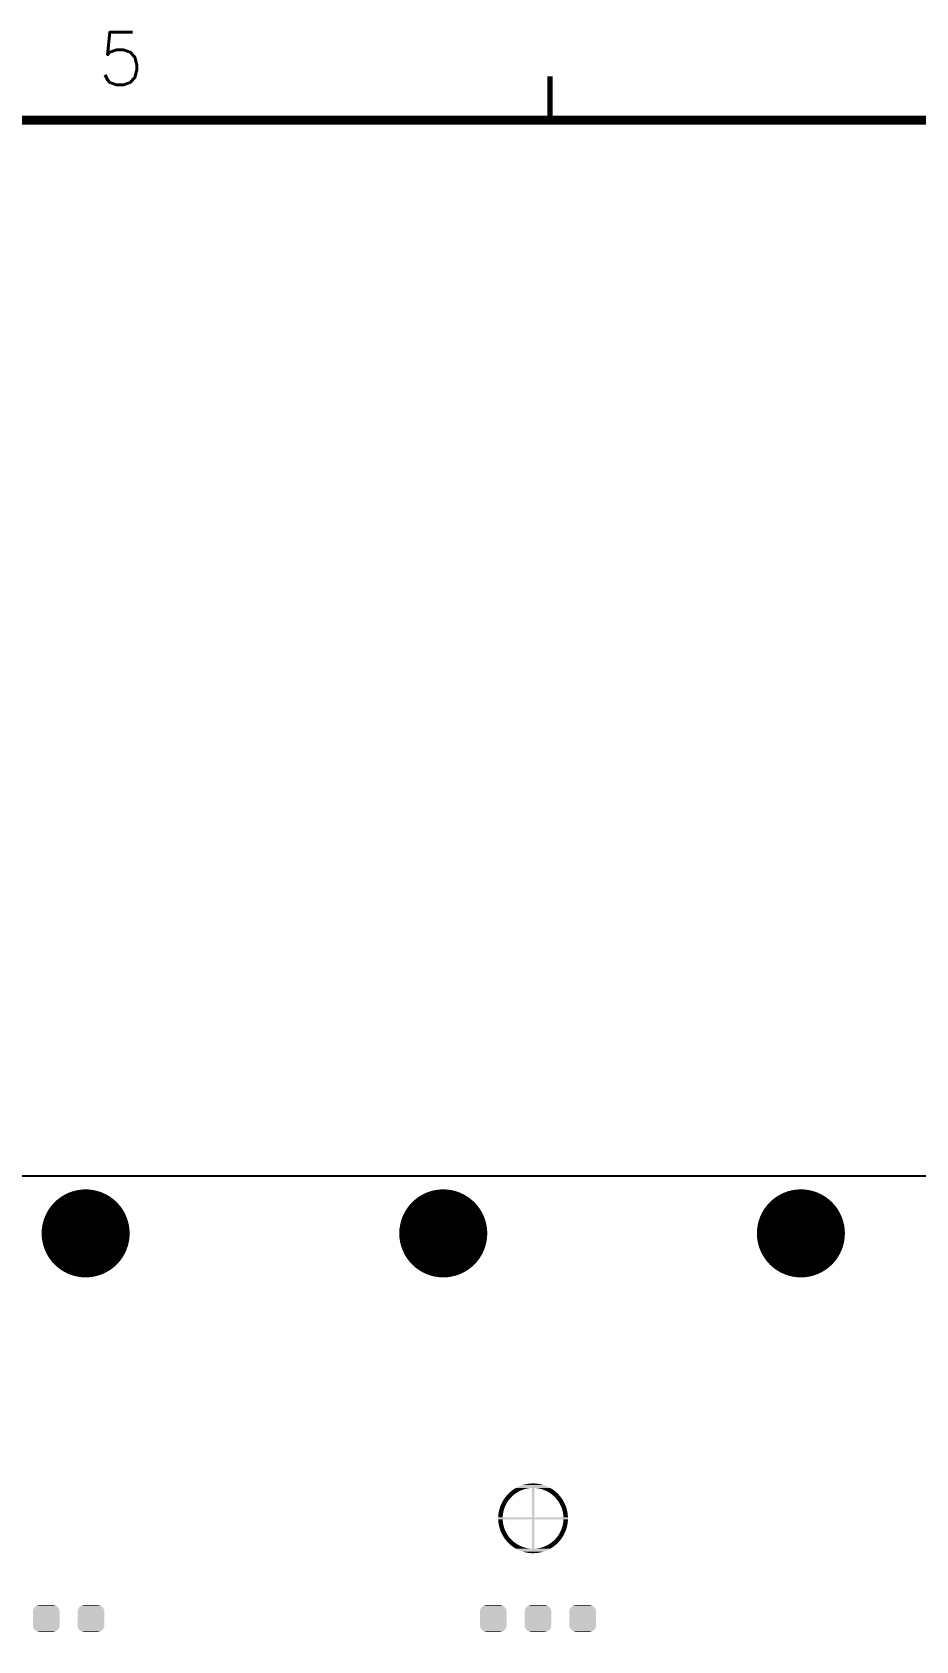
# Model space of a CAD drawing. Extents: x 295 to 953, y 10 to 290.
# Drawn here: x 706.3 to 756.5, y 198.6 to 290 of the extents above; entities that cross this region are included whole.
import ezdxf
from ezdxf.enums import TextEntityAlignment as Align

# ---------------------------------------------------------------- set-up
doc = ezdxf.new("R2010")
doc.units = 0
doc.header["$LTSCALE"] = 5
doc.header["$MEASUREMENT"] = 0
doc.layers.get('0').update_dxf_attribs({"linetype": 'CONTINUOUS', "lineweight": 25})
for name, color, linetype in [('DV-ABPB-A4_IN2', 3, 'CONTINUOUS'), ('문자', 4, 'CONTINUOUS'), ('테두리', 3, 'CONTINUOUS')]:
    doc.layers.add(name, color=color, linetype=linetype)
doc.styles.get("Standard").update_dxf_attribs({"font": 'simplex.shx'})

# ---------------------------------------------------------------- blocks, each defined once
blk = doc.blocks.new('C')
at = {"layer": '테두리'}
for points, const_width in [([(258.75, 287.5), (258.75, 285)], 0.3), ([(15, 285), (15, 15), (405, 15), (405, 285), (15, 285)], 0.5)]:
    blk.add_lwpolyline(points, dxfattribs=dict(at, const_width=const_width))
at = {"layer": '문자'}
blk.add_text('5', height=3, dxfattribs=at).set_placement((234.375, 288.5), align=Align.MIDDLE)

msp = doc.modelspace()

# ---------------------------------------------------------------- linework, layer by layer
at = {"color": 7, "const_width": 2.501}
for points in [[(708.087, 221.753, 1), (710.588, 221.753, 1)], [(728.407, 221.753, 1), (730.908, 221.753, 1)], [(748.727, 221.753, 1), (751.228, 221.753, 1)]]:
    msp.add_lwpolyline(points, format="xyb", close=True, dxfattribs=at)
at = {"color": 7}
for points in [[(734.2, 207.463), (734.256, 207.479), (735.32, 207.463), (735.265, 207.479)], [(734.256, 207.479), (734.261, 207.48), (735.265, 207.479), (735.259, 207.48)], [(734.261, 207.48), (734.317, 207.494), (735.259, 207.48), (735.204, 207.494)], [(734.317, 207.494), (734.323, 207.495), (735.204, 207.494), (735.197, 207.495)], [(734.323, 207.495), (734.379, 207.507), (735.197, 207.495), (735.142, 207.507)], [(734.379, 207.507), (734.385, 207.508), (735.142, 207.507), (735.135, 207.508)], [(734.385, 207.508), (734.442, 207.518), (735.135, 207.508), (735.079, 207.518)], [(734.442, 207.518), (734.447, 207.519), (735.079, 207.518), (735.073, 207.519)], [(734.447, 207.519), (734.505, 207.527), (735.073, 207.519), (735.016, 207.527)], [(734.505, 207.527), (734.51, 207.528), (735.016, 207.527), (735.01, 207.528)], [(734.51, 207.528), (734.568, 207.535), (735.01, 207.528), (734.953, 207.535)], [(734.568, 207.535), (734.573, 207.535), (734.953, 207.535), (734.946, 207.535)], [(734.573, 207.535), (734.632, 207.54), (734.946, 207.535), (734.89, 207.54)], [(734.632, 207.54), (734.636, 207.54), (734.89, 207.54), (734.882, 207.54)], [(734.636, 207.54), (734.696, 207.543), (734.882, 207.54), (734.827, 207.543)], [(734.696, 207.543), (734.7, 207.543), (734.827, 207.543), (734.816, 207.543)], [(734.7, 207.543), (734.763, 207.544), (734.816, 207.543), (734.763, 207.544)], [(733.042, 206.549), (733.069, 206.594), (733.343, 206.549), (733.375, 206.594)], [(733.069, 206.594), (733.071, 206.597), (733.375, 206.594), (733.377, 206.597)], [(733.071, 206.597), (733.1, 206.644), (733.377, 206.597), (733.414, 206.644)], [(733.1, 206.644), (733.103, 206.648), (733.414, 206.644), (733.416, 206.648)], [(733.103, 206.648), (733.131, 206.69), (733.416, 206.648), (733.451, 206.69)], [(733.131, 206.69), (733.138, 206.7), (733.451, 206.69), (733.461, 206.7)], [(733.138, 206.7), (733.163, 206.734), (733.461, 206.7), (733.491, 206.734)], [(733.163, 206.734), (733.175, 206.752), (733.491, 206.734), (733.508, 206.752)], [(733.175, 206.752), (733.195, 206.777), (733.508, 206.752), (733.532, 206.777)], [(733.195, 206.777), (733.214, 206.802), (733.532, 206.777), (733.557, 206.802)], [(733.214, 206.802), (733.228, 206.818), (733.557, 206.802), (733.574, 206.818)], [(733.228, 206.818), (733.255, 206.851), (733.574, 206.818), (733.61, 206.851)], [(733.255, 206.851), (733.261, 206.858), (733.61, 206.851), (733.618, 206.858)], [(733.261, 206.858), (733.295, 206.897), (733.618, 206.858), (733.663, 206.897)], [(733.295, 206.897), (733.297, 206.898), (733.663, 206.897), (733.665, 206.898)], [(733.297, 206.898), (733.33, 206.934), (733.665, 206.898), (733.709, 206.934)], [(733.33, 206.934), (733.34, 206.944), (733.709, 206.934), (733.724, 206.944)], [(733.34, 206.944), (733.365, 206.969), (733.724, 206.944), (733.757, 206.969)], [(733.365, 206.969), (733.385, 206.989), (733.757, 206.969), (733.787, 206.989)], [(733.385, 206.989), (733.399, 207.002), (733.787, 206.989), (733.806, 207.002)], [(733.399, 207.002), (733.432, 207.033), (733.806, 207.002), (733.853, 207.033)], [(733.432, 207.033), (733.434, 207.034), (733.853, 207.033), (733.856, 207.034)], [(733.434, 207.034), (733.468, 207.064), (733.856, 207.034), (733.907, 207.064)], [(733.468, 207.064), (733.479, 207.074), (733.907, 207.064), (733.925, 207.074)], [(733.479, 207.074), (733.502, 207.093), (733.925, 207.074), (733.959, 207.093)], [(733.502, 207.093), (733.528, 207.115), (733.959, 207.093), (734.002, 207.115)], [(733.528, 207.115), (733.535, 207.119), (734.002, 207.115), (734.012, 207.119)], [(733.535, 207.119), (733.567, 207.144), (734.012, 207.119), (734.065, 207.144)], [(733.567, 207.144), (733.579, 207.153), (734.065, 207.144), (734.087, 207.153)], [(733.579, 207.153), (733.598, 207.167), (734.087, 207.153), (734.12, 207.167)], [(733.598, 207.167), (733.627, 207.188), (734.12, 207.167), (734.175, 207.188)], [(733.627, 207.188), (733.63, 207.19), (734.175, 207.188), (734.182, 207.19)], [(733.63, 207.19), (733.655, 207.207), (734.182, 207.19), (734.231, 207.207)], [(733.655, 207.207), (733.681, 207.224), (734.231, 207.207), (734.288, 207.224)], [(733.681, 207.224), (733.683, 207.226), (734.288, 207.224), (734.293, 207.226)], [(733.683, 207.226), (733.705, 207.24), (734.293, 207.226), (734.345, 207.24)], [(733.705, 207.24), (733.726, 207.253), (734.345, 207.24), (734.403, 207.253)], [(733.726, 207.253), (733.737, 207.259), (734.403, 207.253), (734.436, 207.259)], [(733.737, 207.259), (733.745, 207.264), (734.436, 207.259), (734.461, 207.264)], [(733.745, 207.264), (733.761, 207.273), (734.461, 207.264), (734.52, 207.273)], [(733.761, 207.273), (733.773, 207.281), (734.52, 207.273), (734.579, 207.281)], [(733.773, 207.281), (733.782, 207.286), (734.579, 207.281), (734.638, 207.286)], [(733.782, 207.286), (733.788, 207.289), (734.638, 207.286), (734.697, 207.289)], [(733.788, 207.289), (733.792, 207.291), (735.733, 207.289), (735.729, 207.291)], [(733.792, 207.291), (733.842, 207.318), (735.729, 207.291), (735.679, 207.318)], [(733.842, 207.318), (733.847, 207.321), (735.679, 207.318), (735.673, 207.321)], [(733.847, 207.321), (733.899, 207.347), (735.673, 207.321), (735.622, 207.347)], [(733.899, 207.347), (733.904, 207.35), (735.622, 207.347), (735.616, 207.35)], [(733.904, 207.35), (733.957, 207.374), (735.616, 207.35), (735.564, 207.374)], [(733.957, 207.374), (733.962, 207.376), (735.564, 207.374), (735.559, 207.376)], [(733.962, 207.376), (734.015, 207.398), (735.559, 207.376), (735.506, 207.398)], [(734.015, 207.398), (734.02, 207.401), (735.506, 207.398), (735.5, 207.401)], [(734.02, 207.401), (734.074, 207.421), (735.5, 207.401), (735.447, 207.421)], [(734.074, 207.421), (734.08, 207.423), (735.447, 207.421), (735.441, 207.423)], [(734.08, 207.423), (734.134, 207.442), (735.441, 207.423), (735.387, 207.442)], [(734.134, 207.442), (734.139, 207.444), (735.387, 207.442), (735.381, 207.444)], [(734.139, 207.444), (734.195, 207.462), (735.381, 207.444), (735.326, 207.462)], [(734.195, 207.462), (734.2, 207.463), (735.326, 207.462), (735.32, 207.463)], [(734.697, 205.626), (734.697, 207.289), (734.824, 205.626), (734.824, 207.289)], [(734.84, 207.288), (734.824, 207.289), (735.734, 207.288), (735.733, 207.289)], [(734.862, 207.287), (734.84, 207.288), (735.736, 207.287), (735.734, 207.288)], [(734.921, 207.283), (734.862, 207.287), (735.744, 207.283), (735.736, 207.287)], [(734.98, 207.276), (734.921, 207.283), (735.755, 207.276), (735.744, 207.283)], [(735.039, 207.267), (734.98, 207.276), (735.77, 207.267), (735.755, 207.276)], [(735.097, 207.257), (735.039, 207.267), (735.788, 207.257), (735.77, 207.267)], [(735.101, 207.256), (735.097, 207.257), (735.789, 207.256), (735.788, 207.257)], [(735.155, 207.244), (735.101, 207.256), (735.808, 207.244), (735.789, 207.256)], [(735.213, 207.23), (735.155, 207.244), (735.831, 207.23), (735.808, 207.244)], [(735.239, 207.222), (735.213, 207.23), (735.843, 207.222), (735.831, 207.23)], [(735.269, 207.213), (735.239, 207.222), (735.856, 207.213), (735.843, 207.222)], [(735.326, 207.195), (735.269, 207.213), (735.883, 207.195), (735.856, 207.213)], [(735.348, 207.187), (735.326, 207.195), (735.895, 207.187), (735.883, 207.195)], [(735.381, 207.175), (735.348, 207.187), (735.912, 207.175), (735.895, 207.187)], [(735.436, 207.152), (735.381, 207.175), (735.943, 207.152), (735.912, 207.175)], [(735.442, 207.15), (735.436, 207.152), (735.947, 207.15), (735.943, 207.152)], [(735.49, 207.128), (735.442, 207.15), (735.974, 207.128), (735.947, 207.15)], [(735.526, 207.111), (735.49, 207.128), (735.997, 207.111), (735.974, 207.128)], [(735.544, 207.102), (735.526, 207.111), (736.007, 207.102), (735.997, 207.111)], [(735.596, 207.074), (735.544, 207.102), (736.041, 207.074), (736.007, 207.102)], [(735.603, 207.07), (735.596, 207.074), (736.046, 207.07), (736.041, 207.074)], [(735.647, 207.045), (735.603, 207.07), (736.075, 207.045), (736.046, 207.07)], [(735.674, 207.028), (735.647, 207.045), (736.093, 207.028), (736.075, 207.045)], [(735.698, 207.014), (735.674, 207.028), (736.109, 207.014), (736.093, 207.028)], [(735.74, 206.985), (735.698, 207.014), (736.14, 206.985), (736.109, 207.014)], [(735.747, 206.981), (735.74, 206.985), (736.144, 206.981), (736.14, 206.985)], [(735.795, 206.946), (735.747, 206.981), (736.179, 206.946), (736.144, 206.981)], [(735.802, 206.94), (735.795, 206.946), (736.185, 206.94), (736.179, 206.946)], [(735.842, 206.91), (735.802, 206.94), (736.213, 206.91), (736.185, 206.94)], [(735.861, 206.894), (735.842, 206.91), (736.228, 206.894), (736.213, 206.91)], [(735.887, 206.872), (735.861, 206.894), (736.247, 206.872), (736.228, 206.894)], [(735.916, 206.846), (735.887, 206.872), (736.27, 206.846), (736.247, 206.872)], [(735.931, 206.832), (735.916, 206.846), (736.281, 206.832), (736.27, 206.846)], [(735.968, 206.797), (735.931, 206.832), (736.31, 206.797), (736.281, 206.832)], [(735.974, 206.791), (735.968, 206.797), (736.314, 206.791), (736.31, 206.797)], [(736.016, 206.749), (735.974, 206.791), (736.347, 206.749), (736.314, 206.791)], [(736.018, 206.747), (736.016, 206.749), (736.349, 206.747), (736.347, 206.749)], [(736.056, 206.705), (736.018, 206.747), (736.379, 206.705), (736.349, 206.747)], [(736.064, 206.695), (736.056, 206.705), (736.386, 206.695), (736.379, 206.705)], [(736.094, 206.66), (736.064, 206.695), (736.41, 206.66), (736.386, 206.695)], [(736.108, 206.643), (736.094, 206.66), (736.421, 206.643), (736.41, 206.66)], [(736.131, 206.614), (736.108, 206.643), (736.439, 206.614), (736.421, 206.643)], [(736.149, 206.589), (736.131, 206.614), (736.455, 206.589), (736.439, 206.614)], [(736.166, 206.566), (736.149, 206.589), (736.468, 206.566), (736.455, 206.589)], [(736.188, 206.534), (736.166, 206.566), (736.487, 206.534), (736.468, 206.566)], [(732.78, 205.632), (732.782, 205.665), (733.035, 205.632), (733.036, 205.665)], [(732.782, 205.665), (732.784, 205.696), (733.036, 205.665), (733.038, 205.696)], [(732.784, 205.696), (732.786, 205.724), (733.038, 205.696), (733.041, 205.724)], [(732.786, 205.724), (732.789, 205.759), (733.041, 205.724), (733.045, 205.759)], [(732.789, 205.759), (732.792, 205.783), (733.045, 205.759), (733.047, 205.783)], [(732.792, 205.783), (732.796, 205.822), (733.047, 205.783), (733.053, 205.822)], [(732.796, 205.822), (732.799, 205.842), (733.053, 205.822), (733.056, 205.842)], [(732.799, 205.842), (732.805, 205.885), (733.056, 205.842), (733.064, 205.885)], [(732.805, 205.885), (732.808, 205.9), (733.064, 205.885), (733.066, 205.9)], [(732.808, 205.9), (732.817, 205.947), (733.066, 205.9), (733.077, 205.947)], [(732.817, 205.947), (732.819, 205.958), (733.077, 205.947), (733.079, 205.958)], [(732.819, 205.958), (732.83, 206.009), (733.079, 205.958), (733.092, 206.009)], [(732.83, 206.009), (732.831, 206.015), (733.092, 206.009), (733.093, 206.015)], [(732.831, 206.015), (732.845, 206.071), (733.093, 206.015), (733.109, 206.071)], [(732.845, 206.071), (732.846, 206.072), (733.109, 206.071), (733.11, 206.072)], [(732.846, 206.072), (732.862, 206.128), (733.11, 206.072), (733.128, 206.128)], [(732.862, 206.128), (732.863, 206.132), (733.128, 206.128), (733.13, 206.132)], [(732.863, 206.132), (732.879, 206.184), (733.13, 206.132), (733.149, 206.184)], [(732.879, 206.184), (732.882, 206.192), (733.149, 206.184), (733.152, 206.192)], [(732.882, 206.192), (732.898, 206.239), (733.152, 206.192), (733.171, 206.239)], [(732.898, 206.239), (732.903, 206.252), (733.171, 206.239), (733.177, 206.252)], [(732.903, 206.252), (732.919, 206.293), (733.177, 206.252), (733.195, 206.293)], [(732.919, 206.293), (732.926, 206.311), (733.195, 206.293), (733.204, 206.311)], [(732.926, 206.311), (732.941, 206.346), (733.204, 206.311), (733.221, 206.346)], [(732.941, 206.346), (732.951, 206.37), (733.221, 206.346), (733.233, 206.37)], [(732.951, 206.37), (732.964, 206.399), (733.233, 206.37), (733.249, 206.399)], [(732.964, 206.399), (732.978, 206.427), (733.249, 206.399), (733.265, 206.427)], [(732.978, 206.427), (732.989, 206.45), (733.265, 206.427), (733.278, 206.45)], [(732.989, 206.45), (733.006, 206.484), (733.278, 206.45), (733.299, 206.484)], [(733.006, 206.484), (733.015, 206.5), (733.299, 206.484), (733.31, 206.5)], [(733.015, 206.5), (733.037, 206.54), (733.31, 206.5), (733.336, 206.54)], [(733.037, 206.54), (733.042, 206.549), (733.336, 206.54), (733.343, 206.549)], [(736.2, 206.517), (736.188, 206.534), (736.496, 206.517), (736.487, 206.534)], [(736.225, 206.478), (736.2, 206.517), (736.517, 206.478), (736.496, 206.517)], [(736.232, 206.468), (736.225, 206.478), (736.523, 206.468), (736.517, 206.478)], [(736.259, 206.422), (736.232, 206.468), (736.546, 206.422), (736.523, 206.468)], [(736.262, 206.417), (736.259, 206.422), (736.548, 206.417), (736.546, 206.422)], [(736.29, 206.365), (736.262, 206.417), (736.572, 206.365), (736.548, 206.417)], [(736.29, 206.364), (736.29, 206.365), (736.572, 206.364), (736.572, 206.365)], [(736.317, 206.312), (736.29, 206.364), (736.594, 206.312), (736.572, 206.364)], [(736.32, 206.306), (736.317, 206.312), (736.597, 206.306), (736.594, 206.312)], [(736.342, 206.258), (736.32, 206.306), (736.615, 206.258), (736.597, 206.306)], [(736.346, 206.247), (736.342, 206.258), (736.62, 206.247), (736.615, 206.258)], [(736.364, 206.203), (736.346, 206.247), (736.635, 206.203), (736.62, 206.247)], [(736.371, 206.187), (736.364, 206.203), (736.641, 206.187), (736.635, 206.203)], [(736.385, 206.148), (736.371, 206.187), (736.653, 206.148), (736.641, 206.187)], [(736.393, 206.126), (736.385, 206.148), (736.66, 206.126), (736.653, 206.148)], [(736.405, 206.092), (736.393, 206.126), (736.669, 206.092), (736.66, 206.126)], [(736.413, 206.065), (736.405, 206.092), (736.677, 206.065), (736.669, 206.092)], [(736.422, 206.035), (736.413, 206.065), (736.684, 206.035), (736.677, 206.065)], [(736.43, 206.003), (736.422, 206.035), (736.692, 206.003), (736.684, 206.035)], [(736.437, 205.978), (736.43, 206.003), (736.697, 205.978), (736.692, 206.003)], [(736.445, 205.941), (736.437, 205.978), (736.705, 205.941), (736.697, 205.978)], [(736.45, 205.92), (736.445, 205.941), (736.709, 205.92), (736.705, 205.941)], [(736.458, 205.879), (736.45, 205.92), (736.716, 205.879), (736.709, 205.92)], [(736.461, 205.862), (736.458, 205.879), (736.719, 205.862), (736.716, 205.879)], [(736.469, 205.816), (736.461, 205.862), (736.725, 205.816), (736.719, 205.862)], [(736.471, 205.803), (736.469, 205.816), (736.727, 205.803), (736.725, 205.816)], [(736.477, 205.753), (736.471, 205.803), (736.732, 205.753), (736.727, 205.803)], [(736.478, 205.745), (736.477, 205.753), (736.733, 205.745), (736.732, 205.753)], [(736.483, 205.69), (736.478, 205.745), (736.737, 205.69), (736.733, 205.745)], [(736.483, 205.686), (736.483, 205.69), (736.738, 205.686), (736.737, 205.69)], [(736.486, 205.626), (736.483, 205.686), (736.74, 205.626), (736.738, 205.686)], [(732.779, 205.563), (732.78, 205.626), (736.741, 205.563), (736.74, 205.626)], [(732.78, 205.499), (732.779, 205.563), (736.74, 205.499), (736.741, 205.563)], [(732.78, 205.626), (732.78, 205.632), (733.034, 205.626), (733.035, 205.632)], [(732.783, 205.44), (732.78, 205.499), (733.037, 205.44), (733.034, 205.499)], [(732.783, 205.436), (732.783, 205.44), (733.038, 205.436), (733.037, 205.44)], [(732.788, 205.381), (732.783, 205.436), (733.043, 205.381), (733.038, 205.436)], [(732.788, 205.373), (732.788, 205.381), (733.044, 205.373), (733.043, 205.381)], [(732.794, 205.322), (732.788, 205.373), (733.05, 205.322), (733.044, 205.373)], [(732.795, 205.31), (732.794, 205.322), (733.052, 205.31), (733.05, 205.322)], [(732.802, 205.264), (732.795, 205.31), (733.059, 205.264), (733.052, 205.31)], [(732.804, 205.247), (732.802, 205.264), (733.062, 205.247), (733.059, 205.264)], [(732.812, 205.206), (732.804, 205.247), (733.07, 205.206), (733.062, 205.247)], [(732.816, 205.185), (732.812, 205.206), (733.075, 205.185), (733.07, 205.206)], [(732.823, 205.148), (732.816, 205.185), (733.084, 205.148), (733.075, 205.185)], [(732.829, 205.122), (732.823, 205.148), (733.09, 205.122), (733.084, 205.148)], [(732.836, 205.091), (732.829, 205.122), (733.099, 205.091), (733.09, 205.122)], [(732.844, 205.061), (732.836, 205.091), (733.108, 205.061), (733.099, 205.091)], [(732.851, 205.034), (732.844, 205.061), (733.116, 205.034), (733.108, 205.061)], [(732.861, 205), (732.851, 205.034), (733.128, 205), (733.116, 205.034)], [(732.868, 204.978), (732.861, 205), (733.135, 204.978), (733.128, 205)], [(732.88, 204.939), (732.868, 204.978), (733.15, 204.939), (733.135, 204.978)], [(732.886, 204.923), (732.88, 204.939), (733.156, 204.923), (733.15, 204.939)], [(732.901, 204.879), (732.886, 204.923), (733.174, 204.879), (733.156, 204.923)], [(732.905, 204.868), (732.901, 204.879), (733.179, 204.868), (733.174, 204.879)], [(732.924, 204.82), (732.905, 204.868), (733.201, 204.82), (733.179, 204.868)], [(732.926, 204.814), (732.924, 204.82), (733.204, 204.814), (733.201, 204.82)], [(732.948, 204.762), (732.926, 204.814), (733.23, 204.762), (733.204, 204.814)], [(732.949, 204.761), (732.948, 204.762), (733.23, 204.761), (733.23, 204.762)], [(732.973, 204.709), (732.949, 204.761), (733.259, 204.709), (733.23, 204.761)], [(734.697, 203.837), (734.697, 205.499), (734.824, 203.837), (734.824, 205.499)], [(736.272, 204.727), (736.287, 204.756), (736.556, 204.727), (736.57, 204.756)], [(736.287, 204.756), (736.3, 204.78), (736.57, 204.756), (736.58, 204.78)], [(736.3, 204.78), (736.317, 204.815), (736.58, 204.78), (736.595, 204.815)], [(736.317, 204.815), (736.326, 204.833), (736.595, 204.815), (736.602, 204.833)], [(736.326, 204.833), (736.344, 204.874), (736.602, 204.833), (736.618, 204.874)], [(736.344, 204.874), (736.35, 204.887), (736.618, 204.874), (736.622, 204.887)], [(736.35, 204.887), (736.369, 204.933), (736.622, 204.887), (736.639, 204.933)], [(736.369, 204.933), (736.372, 204.942), (736.639, 204.933), (736.642, 204.942)], [(736.372, 204.942), (736.391, 204.994), (736.642, 204.942), (736.658, 204.994)], [(736.391, 204.994), (736.392, 204.997), (736.658, 204.994), (736.659, 204.997)], [(736.392, 204.997), (736.411, 205.054), (736.659, 204.997), (736.675, 205.054)], [(736.411, 205.055), (736.427, 205.111), (736.675, 205.055), (736.689, 205.111)], [(736.411, 205.054), (736.411, 205.055), (736.675, 205.054), (736.675, 205.055)], [(736.427, 205.111), (736.429, 205.117), (736.689, 205.111), (736.691, 205.117)], [(736.429, 205.117), (736.442, 205.168), (736.691, 205.117), (736.702, 205.168)], [(736.442, 205.168), (736.444, 205.179), (736.702, 205.168), (736.704, 205.179)], [(736.444, 205.179), (736.454, 205.226), (736.704, 205.179), (736.712, 205.226)], [(736.454, 205.226), (736.457, 205.241), (736.712, 205.226), (736.715, 205.241)], [(736.457, 205.241), (736.465, 205.284), (736.715, 205.241), (736.722, 205.284)], [(736.465, 205.284), (736.468, 205.304), (736.722, 205.284), (736.724, 205.304)], [(736.468, 205.304), (736.473, 205.343), (736.724, 205.304), (736.729, 205.343)], [(736.473, 205.343), (736.476, 205.367), (736.729, 205.343), (736.732, 205.367)], [(736.476, 205.367), (736.48, 205.402), (736.732, 205.367), (736.735, 205.402)], [(736.48, 205.402), (736.482, 205.43), (736.735, 205.402), (736.737, 205.43)], [(736.482, 205.43), (736.484, 205.461), (736.737, 205.43), (736.739, 205.461)], [(736.484, 205.461), (736.486, 205.493), (736.739, 205.461), (736.74, 205.493)], [(736.486, 205.493), (736.486, 205.499), (736.74, 205.493), (736.74, 205.499)], [(732.975, 204.704), (732.973, 204.709), (733.262, 204.704), (733.259, 204.709)], [(732.998, 204.658), (732.975, 204.704), (733.289, 204.658), (733.262, 204.704)], [(733.003, 204.647), (732.998, 204.658), (733.296, 204.647), (733.289, 204.658)], [(733.024, 204.608), (733.003, 204.647), (733.321, 204.608), (733.296, 204.647)], [(733.034, 204.592), (733.024, 204.608), (733.332, 204.592), (733.321, 204.608)], [(733.052, 204.56), (733.034, 204.592), (733.354, 204.56), (733.332, 204.592)], [(733.066, 204.537), (733.052, 204.56), (733.371, 204.537), (733.354, 204.56)], [(733.081, 204.512), (733.066, 204.537), (733.39, 204.512), (733.371, 204.537)], [(733.099, 204.483), (733.081, 204.512), (733.413, 204.483), (733.39, 204.512)], [(733.111, 204.466), (733.099, 204.483), (733.427, 204.466), (733.413, 204.483)], [(733.135, 204.43), (733.111, 204.466), (733.456, 204.43), (733.427, 204.466)], [(733.142, 204.42), (733.135, 204.43), (733.465, 204.42), (733.456, 204.43)], [(733.172, 204.379), (733.142, 204.42), (733.503, 204.379), (733.465, 204.42)], [(733.174, 204.377), (733.172, 204.379), (733.505, 204.377), (733.503, 204.379)], [(733.206, 204.334), (733.174, 204.377), (733.546, 204.334), (733.505, 204.377)], [(733.211, 204.329), (733.206, 204.334), (733.552, 204.329), (733.546, 204.334)], [(733.24, 204.293), (733.211, 204.329), (733.589, 204.293), (733.552, 204.329)], [(733.251, 204.28), (733.24, 204.293), (733.605, 204.28), (733.589, 204.293)], [(733.273, 204.254), (733.251, 204.28), (733.633, 204.254), (733.605, 204.28)], [(733.293, 204.232), (733.273, 204.254), (733.66, 204.232), (733.633, 204.254)], [(733.308, 204.216), (733.293, 204.232), (733.679, 204.216), (733.66, 204.232)], [(733.336, 204.186), (733.308, 204.216), (733.718, 204.186), (733.679, 204.216)], [(733.342, 204.18), (733.336, 204.186), (733.726, 204.18), (733.718, 204.186)], [(733.377, 204.145), (733.342, 204.18), (733.774, 204.145), (733.726, 204.18)], [(733.381, 204.141), (733.377, 204.145), (733.78, 204.141), (733.774, 204.145)], [(733.411, 204.112), (733.381, 204.141), (733.823, 204.112), (733.78, 204.141)], [(733.427, 204.097), (733.411, 204.112), (733.847, 204.097), (733.823, 204.112)], [(733.446, 204.081), (733.427, 204.097), (733.873, 204.081), (733.847, 204.097)], [(733.475, 204.055), (733.446, 204.081), (733.918, 204.055), (733.873, 204.081)], [(733.48, 204.051), (733.475, 204.055), (733.925, 204.051), (733.918, 204.055)], [(733.513, 204.024), (733.48, 204.051), (733.977, 204.024), (733.925, 204.051)], [(733.524, 204.015), (733.513, 204.024), (733.994, 204.015), (733.977, 204.024)], [(733.546, 203.998), (733.524, 204.015), (734.03, 203.998), (733.994, 204.015)], [(733.574, 203.976), (733.546, 203.998), (734.078, 203.976), (734.03, 203.998)], [(733.578, 203.973), (733.574, 203.976), (734.084, 203.973), (734.078, 203.976)], [(733.608, 203.951), (733.578, 203.973), (734.139, 203.951), (734.084, 203.973)], [(733.625, 203.939), (733.608, 203.951), (734.173, 203.939), (734.139, 203.951)], [(733.637, 203.931), (733.625, 203.939), (734.195, 203.931), (734.173, 203.939)], [(733.665, 203.912), (733.637, 203.931), (734.251, 203.912), (734.195, 203.931)], [(733.678, 203.904), (733.665, 203.912), (734.282, 203.904), (734.251, 203.912)], [(733.69, 203.896), (733.678, 203.904), (734.308, 203.896), (734.282, 203.904)], [(733.713, 203.881), (733.69, 203.896), (734.365, 203.881), (734.308, 203.896)], [(733.732, 203.87), (733.713, 203.881), (734.42, 203.87), (734.365, 203.881)], [(733.733, 203.869), (733.732, 203.87), (734.423, 203.869), (734.42, 203.87)], [(733.751, 203.858), (733.733, 203.869), (734.482, 203.858), (734.423, 203.869)], [(733.766, 203.85), (733.751, 203.858), (734.54, 203.85), (734.482, 203.858)], [(733.777, 203.843), (733.766, 203.85), (734.599, 203.843), (734.54, 203.85)], [(733.784, 203.839), (733.777, 203.843), (734.658, 203.839), (734.599, 203.843)], [(733.786, 203.838), (733.784, 203.839), (734.681, 203.838), (734.658, 203.839)], [(733.788, 203.837), (733.786, 203.838), (734.697, 203.837), (734.681, 203.838)], [(733.792, 203.835), (733.788, 203.837), (735.729, 203.835), (735.733, 203.837)], [(733.842, 203.807), (733.792, 203.835), (735.678, 203.807), (735.729, 203.835)], [(734.824, 203.837), (734.883, 203.84), (735.733, 203.837), (735.738, 203.84)], [(734.883, 203.84), (734.942, 203.845), (735.738, 203.84), (735.747, 203.845)], [(734.942, 203.845), (735.001, 203.853), (735.747, 203.845), (735.76, 203.853)], [(735.001, 203.853), (735.059, 203.862), (735.76, 203.853), (735.776, 203.862)], [(735.059, 203.862), (735.084, 203.867), (735.776, 203.862), (735.784, 203.867)], [(735.084, 203.867), (735.117, 203.873), (735.784, 203.867), (735.794, 203.873)], [(735.117, 203.873), (735.175, 203.886), (735.794, 203.873), (735.815, 203.886)], [(735.175, 203.886), (735.228, 203.9), (735.815, 203.886), (735.838, 203.9)], [(735.228, 203.9), (735.232, 203.901), (735.838, 203.9), (735.84, 203.901)], [(735.232, 203.901), (735.289, 203.919), (735.84, 203.901), (735.865, 203.919)], [(735.289, 203.919), (735.339, 203.936), (735.865, 203.919), (735.89, 203.936)], [(735.339, 203.936), (735.345, 203.938), (735.89, 203.936), (735.893, 203.938)], [(735.345, 203.938), (735.401, 203.959), (735.893, 203.938), (735.923, 203.959)], [(735.401, 203.959), (735.434, 203.973), (735.923, 203.959), (735.942, 203.973)], [(735.434, 203.973), (735.455, 203.982), (735.942, 203.973), (735.954, 203.982)], [(735.455, 203.982), (735.509, 204.006), (735.954, 203.982), (735.986, 204.006)], [(735.509, 204.006), (735.519, 204.011), (735.986, 204.006), (735.992, 204.011)], [(735.519, 204.011), (735.562, 204.033), (735.992, 204.011), (736.019, 204.033)], [(735.562, 204.033), (735.596, 204.051), (736.019, 204.033), (736.041, 204.051)], [(735.596, 204.051), (735.614, 204.061), (736.041, 204.051), (736.053, 204.061)], [(735.614, 204.061), (735.665, 204.092), (736.053, 204.061), (736.087, 204.092)], [(735.665, 204.092), (735.668, 204.093), (736.087, 204.092), (736.089, 204.093)], [(735.668, 204.093), (735.715, 204.123), (736.089, 204.093), (736.121, 204.123)], [(735.715, 204.123), (735.734, 204.137), (736.121, 204.123), (736.135, 204.137)], [(735.734, 204.137), (735.764, 204.157), (736.135, 204.137), (736.156, 204.157)], [(735.764, 204.157), (735.797, 204.181), (736.156, 204.157), (736.18, 204.181)], [(735.797, 204.181), (735.811, 204.192), (736.18, 204.181), (736.191, 204.192)], [(735.811, 204.192), (735.856, 204.228), (736.191, 204.192), (736.224, 204.228)], [(735.856, 204.228), (735.858, 204.229), (736.224, 204.228), (736.225, 204.229)], [(735.858, 204.229), (735.903, 204.268), (736.225, 204.229), (736.259, 204.268)], [(735.903, 204.268), (735.911, 204.275), (736.259, 204.268), (736.266, 204.275)], [(735.911, 204.275), (735.947, 204.307), (736.266, 204.275), (736.293, 204.307)], [(735.947, 204.307), (735.963, 204.324), (736.293, 204.307), (736.306, 204.324)], [(735.963, 204.324), (735.989, 204.349), (736.306, 204.324), (736.326, 204.349)], [(735.989, 204.349), (736.013, 204.374), (736.326, 204.349), (736.345, 204.374)], [(736.013, 204.374), (736.03, 204.392), (736.345, 204.374), (736.358, 204.392)], [(736.03, 204.392), (736.06, 204.425), (736.358, 204.392), (736.382, 204.425)], [(736.06, 204.425), (736.069, 204.436), (736.382, 204.425), (736.39, 204.436)], [(736.069, 204.436), (736.104, 204.478), (736.39, 204.436), (736.418, 204.478)], [(736.104, 204.478), (736.107, 204.482), (736.418, 204.478), (736.42, 204.482)], [(736.107, 204.482), (736.143, 204.528), (736.42, 204.482), (736.45, 204.528)], [(736.143, 204.528), (736.146, 204.532), (736.45, 204.528), (736.452, 204.532)], [(736.146, 204.532), (736.178, 204.576), (736.452, 204.532), (736.478, 204.576)], [(736.178, 204.576), (736.185, 204.586), (736.478, 204.576), (736.484, 204.586)], [(736.185, 204.586), (736.211, 204.626), (736.484, 204.586), (736.506, 204.626)], [(736.211, 204.626), (736.221, 204.642), (736.506, 204.626), (736.514, 204.642)], [(736.221, 204.642), (736.242, 204.676), (736.514, 204.642), (736.532, 204.676)], [(736.242, 204.676), (736.255, 204.699), (736.532, 204.676), (736.543, 204.699)], [(736.255, 204.699), (736.272, 204.727), (736.543, 204.699), (736.556, 204.727)], [(733.848, 203.805), (733.842, 203.807), (735.673, 203.805), (735.678, 203.807)], [(733.899, 203.779), (733.848, 203.805), (735.622, 203.779), (735.673, 203.805)], [(733.904, 203.776), (733.899, 203.779), (735.616, 203.776), (735.622, 203.779)], [(733.956, 203.752), (733.904, 203.776), (735.564, 203.752), (735.616, 203.776)], [(733.962, 203.75), (733.956, 203.752), (735.559, 203.75), (735.564, 203.752)], [(734.015, 203.727), (733.962, 203.75), (735.506, 203.727), (735.559, 203.75)], [(734.021, 203.725), (734.015, 203.727), (735.5, 203.725), (735.506, 203.727)], [(734.074, 203.704), (734.021, 203.725), (735.446, 203.704), (735.5, 203.725)], [(734.08, 203.702), (734.074, 203.704), (735.441, 203.702), (735.446, 203.704)], [(734.134, 203.683), (734.08, 203.702), (735.387, 203.683), (735.441, 203.702)], [(734.14, 203.681), (734.134, 203.683), (735.381, 203.681), (735.387, 203.683)], [(734.194, 203.664), (734.14, 203.681), (735.326, 203.664), (735.381, 203.681)], [(734.2, 203.663), (734.194, 203.664), (735.321, 203.663), (735.326, 203.664)], [(734.255, 203.647), (734.2, 203.663), (735.265, 203.647), (735.321, 203.663)], [(734.262, 203.646), (734.255, 203.647), (735.259, 203.646), (735.265, 203.647)], [(734.317, 203.632), (734.262, 203.646), (735.203, 203.632), (735.259, 203.646)], [(734.323, 203.631), (734.317, 203.632), (735.198, 203.631), (735.203, 203.632)], [(734.379, 203.619), (734.323, 203.631), (735.141, 203.619), (735.198, 203.631)], [(734.385, 203.618), (734.379, 203.619), (735.136, 203.618), (735.141, 203.619)], [(734.441, 203.608), (734.385, 203.618), (735.079, 203.608), (735.136, 203.618)], [(734.448, 203.607), (734.441, 203.608), (735.073, 203.607), (735.079, 203.608)], [(734.504, 203.598), (734.448, 203.607), (735.016, 203.598), (735.073, 203.607)], [(734.511, 203.598), (734.504, 203.598), (735.01, 203.598), (735.016, 203.598)], [(734.567, 203.591), (734.511, 203.598), (734.953, 203.591), (735.01, 203.598)], [(734.574, 203.591), (734.567, 203.591), (734.947, 203.591), (734.953, 203.591)], [(734.63, 203.586), (734.574, 203.591), (734.889, 203.586), (734.947, 203.591)], [(734.638, 203.586), (734.63, 203.586), (734.884, 203.586), (734.889, 203.586)], [(734.694, 203.583), (734.638, 203.586), (734.825, 203.583), (734.884, 203.586)], [(734.705, 203.583), (734.694, 203.583), (734.821, 203.583), (734.825, 203.583)], [(734.757, 203.582), (734.705, 203.583), (734.757, 203.582), (734.821, 203.583)], [(706.338, 200.254), (706.344, 200.324), (707.862, 200.254), (707.854, 200.324)], [(706.338, 199.492), (706.338, 200.254), (707.862, 199.492), (707.862, 200.254)], [(706.344, 200.324), (706.35, 200.342), (707.854, 200.324), (707.852, 200.342)], [(706.35, 200.342), (706.37, 200.408), (707.852, 200.342), (707.828, 200.408)], [(706.37, 200.408), (706.38, 200.424), (707.828, 200.408), (707.822, 200.424)], [(706.38, 200.424), (706.415, 200.484), (707.822, 200.424), (707.783, 200.484)], [(706.415, 200.484), (706.428, 200.498), (707.783, 200.484), (707.774, 200.498)], [(706.428, 200.498), (706.475, 200.547), (707.774, 200.498), (707.722, 200.547)], [(706.475, 200.547), (706.492, 200.558), (707.722, 200.547), (707.71, 200.558)], [(706.492, 200.558), (706.549, 200.595), (707.71, 200.558), (707.647, 200.595)], [(706.549, 200.595), (706.57, 200.603), (707.647, 200.595), (707.634, 200.603)], [(706.57, 200.603), (706.631, 200.625), (707.634, 200.603), (707.562, 200.625)], [(706.631, 200.625), (706.663, 200.629), (707.562, 200.625), (707.551, 200.629)], [(706.663, 200.629), (706.719, 200.635), (707.551, 200.629), (707.481, 200.635)], [(708.878, 200.254), (708.884, 200.324), (710.402, 200.254), (710.394, 200.324)], [(708.878, 199.492), (708.878, 200.254), (710.402, 199.492), (710.402, 200.254)], [(708.884, 200.324), (708.89, 200.342), (710.394, 200.324), (710.392, 200.342)], [(708.89, 200.342), (708.91, 200.408), (710.392, 200.342), (710.368, 200.408)], [(708.91, 200.408), (708.92, 200.424), (710.368, 200.408), (710.362, 200.424)], [(708.92, 200.424), (708.955, 200.484), (710.362, 200.424), (710.323, 200.484)], [(708.955, 200.484), (708.968, 200.498), (710.323, 200.484), (710.314, 200.498)], [(708.968, 200.498), (709.015, 200.547), (710.314, 200.498), (710.262, 200.547)], [(709.015, 200.547), (709.032, 200.558), (710.262, 200.547), (710.25, 200.558)], [(709.032, 200.558), (709.089, 200.595), (710.25, 200.558), (710.187, 200.595)], [(709.089, 200.595), (709.11, 200.603), (710.187, 200.595), (710.174, 200.603)], [(709.11, 200.603), (709.171, 200.625), (710.174, 200.603), (710.102, 200.625)], [(709.171, 200.625), (709.203, 200.629), (710.102, 200.625), (710.091, 200.629)], [(709.203, 200.629), (709.259, 200.635), (710.091, 200.629), (710.021, 200.635)], [(731.738, 200.254), (731.744, 200.324), (733.262, 200.254), (733.254, 200.324)], [(731.738, 199.492), (731.738, 200.254), (733.262, 199.492), (733.262, 200.254)], [(731.744, 200.324), (731.75, 200.342), (733.254, 200.324), (733.252, 200.342)], [(731.75, 200.342), (731.77, 200.408), (733.252, 200.342), (733.228, 200.408)], [(731.77, 200.408), (731.78, 200.424), (733.228, 200.408), (733.222, 200.424)], [(731.78, 200.424), (731.815, 200.484), (733.222, 200.424), (733.183, 200.484)], [(731.815, 200.484), (731.828, 200.498), (733.183, 200.484), (733.174, 200.498)], [(731.828, 200.498), (731.875, 200.547), (733.174, 200.498), (733.122, 200.547)], [(731.875, 200.547), (731.892, 200.558), (733.122, 200.547), (733.11, 200.558)], [(731.892, 200.558), (731.949, 200.595), (733.11, 200.558), (733.047, 200.595)], [(731.949, 200.595), (731.97, 200.603), (733.047, 200.595), (733.034, 200.603)], [(731.97, 200.603), (732.031, 200.625), (733.034, 200.603), (732.962, 200.625)], [(732.031, 200.625), (732.063, 200.629), (732.962, 200.625), (732.951, 200.629)], [(732.063, 200.629), (732.119, 200.635), (732.951, 200.629), (732.881, 200.635)], [(734.278, 200.254), (734.284, 200.324), (735.802, 200.254), (735.794, 200.324)], [(734.278, 199.492), (734.278, 200.254), (735.802, 199.492), (735.802, 200.254)], [(734.284, 200.324), (734.29, 200.342), (735.794, 200.324), (735.792, 200.342)], [(734.29, 200.342), (734.31, 200.408), (735.792, 200.342), (735.768, 200.408)], [(734.31, 200.408), (734.32, 200.424), (735.768, 200.408), (735.762, 200.424)], [(734.32, 200.424), (734.355, 200.484), (735.762, 200.424), (735.723, 200.484)], [(734.355, 200.484), (734.368, 200.498), (735.723, 200.484), (735.714, 200.498)], [(734.368, 200.498), (734.415, 200.547), (735.714, 200.498), (735.662, 200.547)], [(734.415, 200.547), (734.432, 200.558), (735.662, 200.547), (735.65, 200.558)], [(734.432, 200.558), (734.489, 200.595), (735.65, 200.558), (735.587, 200.595)], [(734.489, 200.595), (734.51, 200.603), (735.587, 200.595), (735.574, 200.603)], [(734.51, 200.603), (734.571, 200.625), (735.574, 200.603), (735.502, 200.625)], [(734.571, 200.625), (734.603, 200.629), (735.502, 200.625), (735.491, 200.629)], [(734.603, 200.629), (734.659, 200.635), (735.491, 200.629), (735.421, 200.635)], [(736.818, 200.254), (736.824, 200.324), (738.342, 200.254), (738.334, 200.324)], [(736.818, 199.492), (736.818, 200.254), (738.342, 199.492), (738.342, 200.254)], [(736.824, 200.324), (736.83, 200.342), (738.334, 200.324), (738.332, 200.342)], [(736.83, 200.342), (736.85, 200.408), (738.332, 200.342), (738.308, 200.408)], [(736.85, 200.408), (736.86, 200.424), (738.308, 200.408), (738.302, 200.424)], [(736.86, 200.424), (736.895, 200.484), (738.302, 200.424), (738.263, 200.484)], [(736.895, 200.484), (736.908, 200.498), (738.263, 200.484), (738.254, 200.498)], [(736.908, 200.498), (736.955, 200.547), (738.254, 200.498), (738.202, 200.547)], [(736.955, 200.547), (736.972, 200.558), (738.202, 200.547), (738.19, 200.558)], [(736.972, 200.558), (737.029, 200.595), (738.19, 200.558), (738.127, 200.595)], [(737.029, 200.595), (737.05, 200.603), (738.127, 200.595), (738.114, 200.603)], [(737.05, 200.603), (737.111, 200.625), (738.114, 200.603), (738.042, 200.625)], [(737.111, 200.625), (737.143, 200.629), (738.042, 200.625), (738.031, 200.629)], [(737.143, 200.629), (737.199, 200.635), (738.031, 200.629), (737.961, 200.635)], [(706.346, 199.422), (706.338, 199.492), (707.855, 199.422), (707.862, 199.492)], [(706.348, 199.405), (706.346, 199.422), (707.85, 199.405), (707.855, 199.422)], [(706.372, 199.339), (706.348, 199.405), (707.829, 199.339), (707.85, 199.405)], [(706.378, 199.322), (706.372, 199.339), (707.82, 199.322), (707.829, 199.339)], [(706.417, 199.263), (706.378, 199.322), (707.785, 199.263), (707.82, 199.322)], [(706.426, 199.249), (706.417, 199.263), (707.771, 199.249), (707.785, 199.263)], [(706.478, 199.199), (706.426, 199.249), (707.724, 199.199), (707.771, 199.249)], [(708.886, 199.422), (708.878, 199.492), (710.395, 199.422), (710.402, 199.492)], [(708.888, 199.405), (708.886, 199.422), (710.39, 199.405), (710.395, 199.422)], [(708.912, 199.339), (708.888, 199.405), (710.369, 199.339), (710.39, 199.405)], [(708.918, 199.322), (708.912, 199.339), (710.36, 199.322), (710.369, 199.339)], [(708.957, 199.263), (708.918, 199.322), (710.325, 199.263), (710.36, 199.322)], [(708.966, 199.249), (708.957, 199.263), (710.311, 199.249), (710.325, 199.263)], [(709.018, 199.199), (708.966, 199.249), (710.264, 199.199), (710.311, 199.249)], [(731.746, 199.422), (731.738, 199.492), (733.255, 199.422), (733.262, 199.492)], [(731.748, 199.405), (731.746, 199.422), (733.25, 199.405), (733.255, 199.422)], [(731.772, 199.339), (731.748, 199.405), (733.229, 199.339), (733.25, 199.405)], [(731.778, 199.322), (731.772, 199.339), (733.22, 199.322), (733.229, 199.339)], [(731.817, 199.263), (731.778, 199.322), (733.185, 199.263), (733.22, 199.322)], [(731.826, 199.249), (731.817, 199.263), (733.171, 199.249), (733.185, 199.263)], [(731.878, 199.199), (731.826, 199.249), (733.124, 199.199), (733.171, 199.249)], [(734.286, 199.422), (734.278, 199.492), (735.795, 199.422), (735.802, 199.492)], [(734.288, 199.405), (734.286, 199.422), (735.79, 199.405), (735.795, 199.422)], [(734.312, 199.339), (734.288, 199.405), (735.769, 199.339), (735.79, 199.405)], [(734.318, 199.322), (734.312, 199.339), (735.76, 199.322), (735.769, 199.339)], [(734.357, 199.263), (734.318, 199.322), (735.725, 199.263), (735.76, 199.322)], [(734.366, 199.249), (734.357, 199.263), (735.711, 199.249), (735.725, 199.263)], [(734.418, 199.199), (734.366, 199.249), (735.664, 199.199), (735.711, 199.249)], [(736.826, 199.422), (736.818, 199.492), (738.335, 199.422), (738.342, 199.492)], [(736.828, 199.405), (736.826, 199.422), (738.33, 199.405), (738.335, 199.422)], [(736.852, 199.339), (736.828, 199.405), (738.309, 199.339), (738.33, 199.405)], [(736.858, 199.322), (736.852, 199.339), (738.3, 199.322), (738.309, 199.339)], [(736.897, 199.263), (736.858, 199.322), (738.265, 199.263), (738.3, 199.322)], [(736.906, 199.249), (736.897, 199.263), (738.251, 199.249), (738.265, 199.263)], [(736.958, 199.199), (736.906, 199.249), (738.204, 199.199), (738.251, 199.249)], [(706.489, 199.188), (706.478, 199.199), (707.707, 199.188), (707.724, 199.199)], [(706.552, 199.151), (706.489, 199.188), (707.651, 199.151), (707.707, 199.188)], [(706.565, 199.144), (706.552, 199.151), (707.63, 199.144), (707.651, 199.151)], [(706.637, 199.121), (706.565, 199.144), (707.568, 199.121), (707.63, 199.144)], [(706.649, 199.118), (706.637, 199.121), (707.536, 199.118), (707.568, 199.121)], [(706.719, 199.111), (706.649, 199.118), (707.481, 199.111), (707.536, 199.118)], [(709.029, 199.188), (709.018, 199.199), (710.247, 199.188), (710.264, 199.199)], [(709.092, 199.151), (709.029, 199.188), (710.191, 199.151), (710.247, 199.188)], [(709.105, 199.144), (709.092, 199.151), (710.17, 199.144), (710.191, 199.151)], [(709.177, 199.121), (709.105, 199.144), (710.108, 199.121), (710.17, 199.144)], [(709.189, 199.118), (709.177, 199.121), (710.076, 199.118), (710.108, 199.121)], [(709.259, 199.111), (709.189, 199.118), (710.021, 199.111), (710.076, 199.118)], [(731.889, 199.188), (731.878, 199.199), (733.107, 199.188), (733.124, 199.199)], [(731.952, 199.151), (731.889, 199.188), (733.051, 199.151), (733.107, 199.188)], [(731.965, 199.144), (731.952, 199.151), (733.03, 199.144), (733.051, 199.151)], [(732.037, 199.121), (731.965, 199.144), (732.968, 199.121), (733.03, 199.144)], [(732.049, 199.118), (732.037, 199.121), (732.936, 199.118), (732.968, 199.121)], [(732.119, 199.111), (732.049, 199.118), (732.881, 199.111), (732.936, 199.118)], [(734.429, 199.188), (734.418, 199.199), (735.647, 199.188), (735.664, 199.199)], [(734.492, 199.151), (734.429, 199.188), (735.591, 199.151), (735.647, 199.188)], [(734.505, 199.144), (734.492, 199.151), (735.57, 199.144), (735.591, 199.151)], [(734.577, 199.121), (734.505, 199.144), (735.508, 199.121), (735.57, 199.144)], [(734.589, 199.118), (734.577, 199.121), (735.476, 199.118), (735.508, 199.121)], [(734.659, 199.111), (734.589, 199.118), (735.421, 199.111), (735.476, 199.118)], [(736.969, 199.188), (736.958, 199.199), (738.187, 199.188), (738.204, 199.199)], [(737.032, 199.151), (736.969, 199.188), (738.131, 199.151), (738.187, 199.188)], [(737.045, 199.144), (737.032, 199.151), (738.11, 199.144), (738.131, 199.151)], [(737.117, 199.121), (737.045, 199.144), (738.048, 199.121), (738.11, 199.144)], [(737.129, 199.118), (737.117, 199.121), (738.016, 199.118), (738.048, 199.121)], [(737.199, 199.111), (737.129, 199.118), (737.961, 199.111), (738.016, 199.118)]]:
    msp.add_solid(points, dxfattribs=at)
at = {"layer": 'DV-ABPB-A4_IN2', "color": 7}
msp.add_line((872.629, 225.002), (501.479, 225.002), dxfattribs=at)

# ---------------------------------------------------------------- block references
msp.add_blockref('C', (476.978, 0))

doc.saveas('drawing.dxf')
